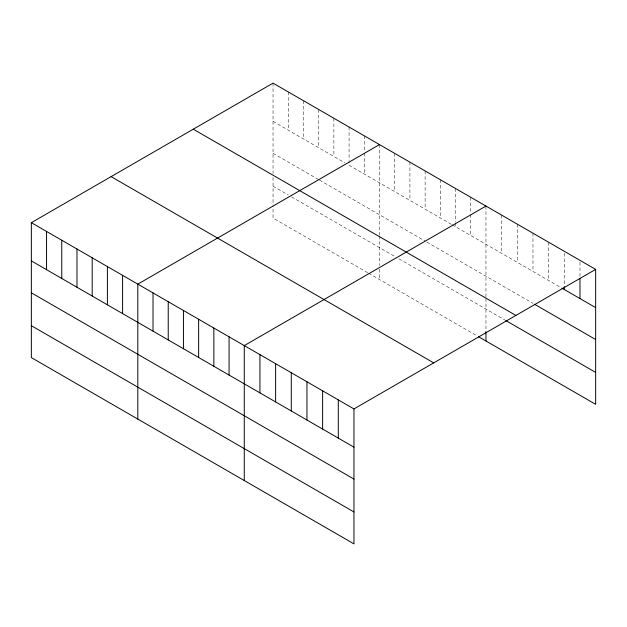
<?xml version="1.0" encoding="UTF-8"?>
<svg xmlns="http://www.w3.org/2000/svg" width="627" height="627" viewBox="0 0 627 627"><rect width="100%" height="100%" fill="white"/><g stroke="black" fill="none" stroke-linecap="round" stroke-linejoin="round"><path stroke-width="0.47" stroke-dasharray="3.13 2.35" d="M273.043 121.364L344.858 162.832M451.322 224.294L349.082 165.269L349.082 161.445M452.169 224.787L561.008 287.628M273.043 153.278L318.665 179.62M319.511 180.106L425.13 241.089M426.815 242.061L532.974 303.35M273.043 186.156L288.248 194.942M291.626 196.894L394.712 256.404M398.937 258.841L504.931 320.036M367.673 272.706L273.043 218.071L273.043 205.868M368.519 273.192L477.515 336.127M579.983 262.251L579.983 276.593M564.308 253.206L564.308 285.708M548.641 242.249L548.641 280.481M532.974 233.205L532.974 271.436M517.299 224.152L517.299 262.392M501.631 215.108L501.631 253.347M485.964 206.064L485.964 297.488M485.964 298.452L485.964 330.68M470.752 197.278L470.752 213.533M470.752 214.489L470.752 235.517M455.547 188.5L455.547 221.958M455.547 222.914L455.547 226.739M440.334 179.722L440.334 217.953M425.13 170.936L425.13 209.175M409.917 162.158L409.917 200.397M394.712 153.38L394.712 191.611M379.5 144.594L379.5 235.054M379.5 236.018L379.5 265.456M379.5 269.21L379.5 279.54M364.295 135.816L364.295 152.063M364.295 153.019L364.295 174.055M349.082 127.038L349.082 160.488M333.877 118.252L333.877 156.491M318.665 109.474L318.665 147.706M303.46 100.696L303.46 138.928M288.248 91.91L288.248 130.15M273.043 83.132L273.043 173.585M273.043 177.457L273.043 204.935"/><path stroke-width="0.94" d="M31.35 222.671L353.957 408.929L353.957 543.868L31.35 357.609L31.35 222.671L273.043 83.132L595.65 269.391L595.65 404.329L478.362 336.613M379.5 144.594L137.815 284.133L137.815 419.079M485.964 206.064L244.271 345.602L244.271 480.541M353.957 408.929L595.65 269.391M561.839 288.099L595.65 307.622M534.619 304.299L595.65 339.536M193.281 129.178L515.896 315.436M505.754 320.515L595.65 372.414M111.104 176.626L433.719 362.884M31.35 260.903L353.957 447.161M31.35 292.817L353.957 479.075M31.35 325.695L353.957 511.953M579.983 278.506L579.983 298.577M564.308 286.664L564.308 289.533M485.964 331.612L485.964 341.002M338.29 399.885L338.29 438.116M322.623 390.833L322.623 429.072M306.948 381.788L306.948 420.019M291.281 372.744L291.281 410.975M275.614 363.691L275.614 401.931M259.939 354.647L259.939 392.886M229.067 336.817L229.067 375.056M213.854 328.039L213.854 366.278M198.649 319.261L198.649 357.492M183.437 310.475L183.437 348.714M168.232 301.697L168.232 339.936M153.019 292.919L153.019 331.15M122.602 275.355L122.602 313.594M107.397 266.577L107.397 304.808M92.185 257.791L92.185 296.03M76.98 249.013L76.98 287.252M61.767 240.235L61.767 278.466M46.563 231.449L46.563 269.688"/></g></svg>
